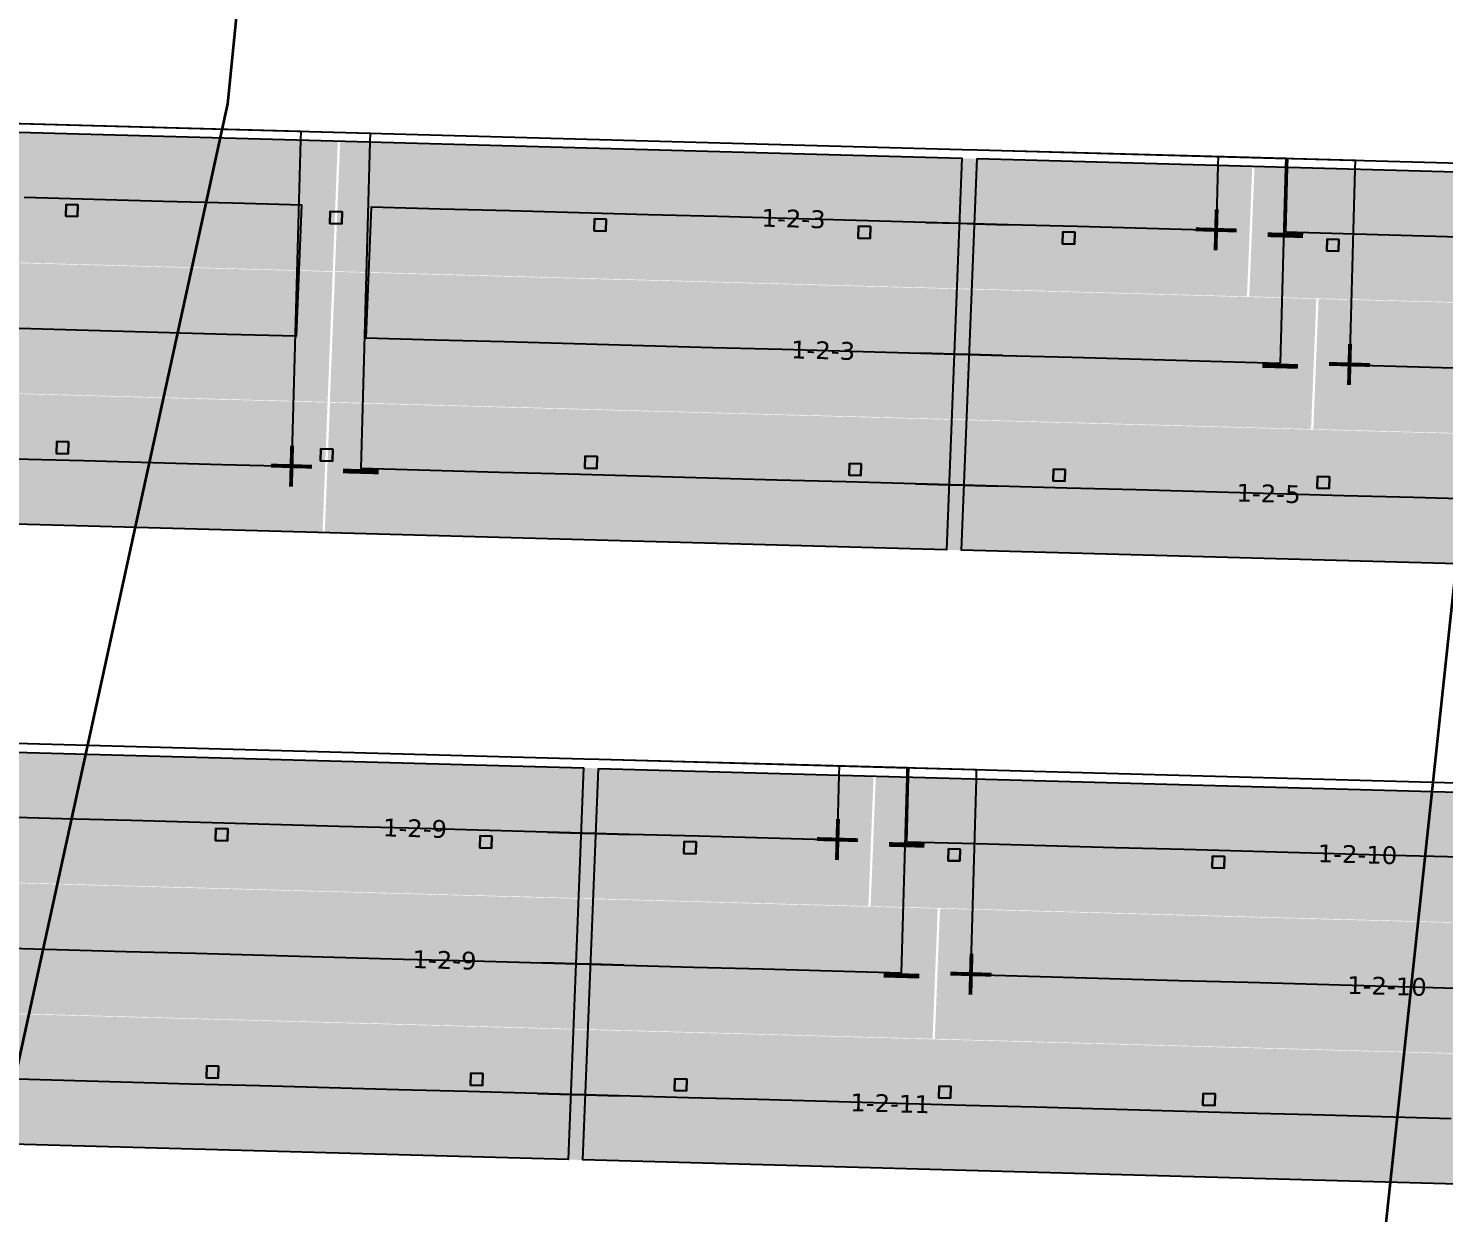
# Model space of a CAD drawing. Header units: metres. Extents: x 1477905 to 1478744, y 4202276 to 4202610.
# Drawn here: x 1478030.25 to 1478054.16, y 4202360.24 to 4202380.25 of the extents above; entities that cross this region are included whole.
import ezdxf

# ---------------------------------------------------------------- set-up
doc = ezdxf.new("R2010")
doc.units = ezdxf.units.M
doc.layers.add('Nouveau Terrain - CN - Courbes', color=22, linetype='Continuous', lineweight=0)
for name, color, linetype in [('PVcase DC Extensions', 170, 'Continuous'), ('PVcase Device Coloring', 7, 'Continuous'), ('PVcase Polarity Symbols', 7, 'Continuous'), ('PVcase Poles', 7, 'Continuous'), ('PVcase PV Modules (full frames)', 142, 'Continuous'), ('PVcase PV Modules (optimised)', 142, 'Continuous'), ('PVcase String Cables', 150, 'Continuous'), ('PVcase Stringing Numbers', 7, 'Continuous'), ('PVcase Strings', 92, 'Continuous')]:
    doc.layers.add(name, color=color, linetype=linetype)
doc.styles.get("Standard").update_dxf_attribs({"font": 'verdana.ttf'})
doc.styles.add('UBS-Style de texte', font='verdana.ttf')

# ---------------------------------------------------------------- blocks, each defined once
blk = doc.blocks.new('3P18@15DEG F FX ID2 PVBlock')
at = {"layer": 'PVcase PV Modules (optimised)', "color": 0}
blk.add_polyline3d([(0, 0, 1.773945735132677), (21.06698842950539, -0.5810537936249747, 1.773945735132684), (20.88445742833418, -7.198992669318526, 7.019385073192552e-15), (-0.182531001171211, -6.617938875693552, 0)], close=True, dxfattribs=at)

msp = doc.modelspace()

# ---------------------------------------------------------------- hatches: boundary and pattern name
at = {"layer": 'PVcase Device Coloring', "true_color": 0x00ff40, "transparency": 33554582}
for points in [[(1478018.878776231, 4202378.800269973), (1478018.793088535, 4202376.601417531), (1478035.393521417, 4202376.143556901), (1478035.479209114, 4202378.342409343)], [(1478035.519812823, 4202378.341289443), (1478035.43108166, 4202376.142520945), (1478050.838966699, 4202375.717552276), (1478050.927697862, 4202377.916320775)], [(1478050.966638811, 4202377.915246734), (1478050.877907647, 4202375.716478236), (1478067.236101404, 4202375.265298868), (1478067.324832567, 4202377.464067366)], [(1478019.974679533, 4202376.559164848), (1478019.888991837, 4202374.360312406), (1478035.307457568, 4202373.935051903), (1478035.393145264, 4202376.133904345)], [(1478035.433748974, 4202376.132784445), (1478035.34501781, 4202373.934015946), (1478051.921069929, 4202373.476827773), (1478052.009801093, 4202375.675596272)], [(1478052.048742041, 4202375.674522232), (1478051.960010877, 4202373.475753734), (1478067.146980726, 4202373.05687818), (1478067.23571189, 4202375.255646679)], [(1478035.347685124, 4202373.924279446), (1478035.25895396, 4202371.725510947), (1478067.057860049, 4202370.848457493), (1478067.146591213, 4202373.047225991)], [(1478029.124591159, 4202368.041907182), (1478029.037546108, 4202365.843092177), (1478044.442978465, 4202365.418191155), (1478044.530023515, 4202367.61700616)], [(1478044.56896962, 4202367.615931978), (1478044.48192457, 4202365.417116973), (1478060.84228468, 4202364.965877853), (1478060.92932973, 4202367.164692858)], [(1478029.038866294, 4202365.833392833), (1478028.951821243, 4202363.634577828), (1478045.526930318, 4202363.177415665), (1478045.613975368, 4202365.37623067)], [(1478045.652921473, 4202365.375156488), (1478045.565876423, 4202363.176341483), (1478060.754857517, 4202362.757410456), (1478060.841902568, 4202364.956225461)], [(1478028.953141429, 4202363.624878486), (1478028.866096378, 4202361.426063481), (1478060.667430355, 4202360.54894306), (1478060.754475406, 4202362.747758064)]]:
    msp.add_hatch(color=100, dxfattribs=at).paths.add_polyline_path(points, flags=0)
at = {"layer": 'PVcase Device Coloring', "true_color": 0x1eec00, "transparency": 33554582}
msp.add_hatch(color=3, dxfattribs=at).paths.add_polyline_path([(1478003.488166882, 4202374.803004665), (1478003.402479185, 4202372.604152223), (1478035.221393718, 4202371.726546904), (1478035.307081414, 4202373.925399346)], flags=0)

# ---------------------------------------------------------------- linework, layer by layer
at = {"layer": 'Nouveau Terrain - CN - Courbes', "linetype": 'Continuous', "lineweight": 35}
for points in [[(1478044.090862937, 4202298.053835236, 81), (1478041.311833349, 4202298.315256847, 81), (1478040.623947598, 4202299.057181331, 81), (1478040.255285739, 4202300.595081228, 81), (1478040.303314178, 4202310.158818599, 81), (1478041.949688266, 4202312.797466924, 81), (1478042.207864059, 4202314.260648191, 81), (1478042.14704016, 4202314.797855552, 81), (1478043.523729916, 4202319.967279267, 81), (1478047.381912519, 4202332.071458984, 81), (1478049.184722859, 4202339.973548325, 81), (1478052.04065157, 4202354.436121391, 81), (1478053.090249221, 4202359.115117491, 81), (1478055.453788183, 4202381.2985303, 81)], [(1478020.200513647, 4202298.260507676, 82), (1478018.618726824, 4202303.780839821, 82), (1478018.487478202, 4202308.477646887, 82), (1478018.866388556, 4202312.465468839, 82), (1478021.960430175, 4202327.244045476, 82), (1478023.038007246, 4202335.404297454, 82), (1478023.960712021, 4202338.723758246, 82), (1478025.816782199, 4202344.703371576, 82), (1478028.102405449, 4202353.718352411, 82), (1478033.621926913, 4202378.969268734, 82), (1478033.792449336, 4202380.654087802, 82)]]:
    msp.add_polyline3d(points, dxfattribs=at)
at = {"layer": 'PVcase DC Extensions'}
for points in [[(1478045.413563813, 4202376.967799554, 83.89292015530306), (1478045.979837244, 4202376.952181028, 83.86884811993694), (1478046.237377599, 4202376.945077744, 83.85715776459531), (1478046.803519079, 4202376.929462858, 83.8301577575016)], [(1478046.714398401, 4202374.72104217, 83.23865156722448), (1478046.148256922, 4202374.736657056, 83.26565157419209), (1478045.893773395, 4202374.743676029, 83.27720406638605), (1478045.327499963, 4202374.759294556, 83.30127610192015)], [(1478045.241436113, 4202372.550789556, 82.70963204824527), (1478045.807709545, 4202372.535171031, 82.68556001308734), (1478046.059136244, 4202372.52823637, 82.67414538429081), (1478046.625277724, 4202372.512621483, 82.64714537719709)], [(1478039.019486903, 4202366.66838572, 84.09602073818722), (1478039.585774033, 4202366.652766814, 84.07227339737743), (1478039.839931034, 4202366.645756847, 84.06150925016121), (1478040.406147489, 4202366.630139892, 84.03613137023065)], [(1478040.318720326, 4202364.421672495, 83.44454684562712), (1478039.752503872, 4202364.437289451, 83.46992472568368), (1478039.500049168, 4202364.444252467, 83.48061503159711), (1478038.933762037, 4202364.459871371, 83.50436237190397)], [(1478038.848037172, 4202362.251357024, 82.91270400582998), (1478039.414324303, 4202362.235738117, 82.8889566650631), (1478039.66507671, 4202362.228822053, 82.87834020070444), (1478040.231293164, 4202362.213205098, 82.85296232081538)]]:
    msp.add_polyline3d(points, dxfattribs=at)
at = {"layer": 'PVcase Poles'}
for points in [[(1478030.882721972, 4202377.072655302, 81.09470423139368), (1478030.888236124, 4202377.272579274, 81.09470423139368), (1478030.888236124, 4202377.272579274, 84.48457767514549), (1478030.882721972, 4202377.072655302, 84.43093947497094), (1478030.882721972, 4202377.072655302, 81.09470423139368), (1478031.082645943, 4202377.06714115, 81.09470423139368), (1478031.082645943, 4202377.06714115, 84.42244079447582), (1478030.882721972, 4202377.072655302, 84.43093947497094), (1478031.082645943, 4202377.06714115, 84.42244079447582), (1478031.088160095, 4202377.267065122, 84.47607899465038), (1478031.088160095, 4202377.267065122, 81.09470423139368), (1478031.082645943, 4202377.06714115, 81.09470423139368), (1478031.088160095, 4202377.267065122, 81.09470423139368), (1478030.888236124, 4202377.272579274, 81.09470423139368), (1478031.088160095, 4202377.267065122, 81.09470423139368), (1478031.088160095, 4202377.267065122, 84.47607899465038), (1478030.888236124, 4202377.272579274, 84.48457767514549)], [(1478035.345995276, 4202376.949552663, 80.8988921680753), (1478035.351509428, 4202377.149476634, 80.8988921680753), (1478035.351509428, 4202377.149476634, 84.2948458809901), (1478035.345995276, 4202376.949552663, 84.24120768081553), (1478035.345995276, 4202376.949552663, 80.8988921680753), (1478035.545919247, 4202376.94403851, 80.8988921680753), (1478035.545919247, 4202376.94403851, 84.23270900032043), (1478035.345995276, 4202376.949552663, 84.24120768081553), (1478035.545919247, 4202376.94403851, 84.23270900032043), (1478035.551433399, 4202377.143962482, 84.28634720049497), (1478035.551433399, 4202377.143962482, 80.8988921680753), (1478035.545919247, 4202376.94403851, 80.8988921680753), (1478035.551433399, 4202377.143962482, 80.8988921680753), (1478035.351509428, 4202377.149476634, 80.8988921680753), (1478035.551433399, 4202377.143962482, 80.8988921680753), (1478035.551433399, 4202377.143962482, 84.28634720049497), (1478035.351509428, 4202377.149476634, 84.2948458809901)], [(1478039.80926858, 4202376.826450024, 80.6962485893556), (1478039.814782732, 4202377.026373995, 80.6962485893556), (1478039.814782732, 4202377.026373995, 84.10511408708545), (1478039.80926858, 4202376.826450024, 84.05147588691091), (1478039.80926858, 4202376.826450024, 80.6962485893556), (1478040.009192551, 4202376.820935871, 80.6962485893556), (1478040.009192551, 4202376.820935871, 84.0429772064158), (1478039.80926858, 4202376.826450024, 84.05147588691091), (1478040.009192551, 4202376.820935871, 84.0429772064158), (1478040.014706703, 4202377.020859843, 84.09661540659035), (1478040.014706703, 4202377.020859843, 80.6962485893556), (1478040.009192551, 4202376.820935871, 80.6962485893556), (1478040.014706703, 4202377.020859843, 80.6962485893556), (1478039.814782732, 4202377.026373995, 80.6962485893556), (1478040.014706703, 4202377.020859843, 80.6962485893556), (1478040.014706703, 4202377.020859843, 84.09661540659035), (1478039.814782732, 4202377.026373995, 84.10511408708545)], [(1478044.272541884, 4202376.703347383, 80.48951296243214), (1478044.278056036, 4202376.903271355, 80.48951296243214), (1478044.278056036, 4202376.903271355, 83.9153822926793), (1478044.272541884, 4202376.703347383, 83.86174409250474), (1478044.272541884, 4202376.703347383, 80.48951296243214), (1478044.472465855, 4202376.697833231, 80.48951296243214), (1478044.472465855, 4202376.697833231, 83.85324541200963), (1478044.272541884, 4202376.703347383, 83.86174409250474), (1478044.472465855, 4202376.697833231, 83.85324541200963), (1478044.477980007, 4202376.897757202, 83.90688361218417), (1478044.477980007, 4202376.897757202, 80.48951296243214), (1478044.472465855, 4202376.697833231, 80.48951296243214), (1478044.477980007, 4202376.897757202, 80.48951296243214), (1478044.278056036, 4202376.903271355, 80.48951296243214), (1478044.477980007, 4202376.897757202, 80.48951296243214), (1478044.477980007, 4202376.897757202, 83.90688361218417), (1478044.278056036, 4202376.903271355, 83.9153822926793)], [(1478047.724339769, 4202376.608142497, 80.32962815345905), (1478047.729853921, 4202376.808066469, 80.32962815345905), (1478047.729853921, 4202376.808066469, 83.76015219264538), (1478047.724339769, 4202376.608142497, 83.7065014909352), (1478047.724339769, 4202376.608142497, 80.32962815345905), (1478047.924263739, 4202376.602628345, 80.32962815345905), (1478047.924263739, 4202376.602628345, 83.69696686242446), (1478047.724339769, 4202376.608142497, 83.7065014909352), (1478047.924263739, 4202376.602628345, 83.69696686242446), (1478047.929777892, 4202376.802552316, 83.75061756413466), (1478047.929777892, 4202376.802552316, 80.32962815345905), (1478047.924263739, 4202376.602628345, 80.32962815345905), (1478047.929777892, 4202376.802552316, 80.32962815345905), (1478047.729853921, 4202376.808066469, 80.32962815345905), (1478047.929777892, 4202376.802552316, 80.32962815345905), (1478047.929777892, 4202376.802552316, 83.75061756413466), (1478047.729853921, 4202376.808066469, 83.76015219264538)], [(1478052.186573053, 4202376.485068543, 80.12294069950391), (1478052.192087205, 4202376.684992515, 80.12294069950391), (1478052.192087205, 4202376.684992515, 83.54734261111294), (1478052.186573053, 4202376.485068543, 83.49369190940276), (1478052.186573053, 4202376.485068543, 80.12294069950391), (1478052.386497024, 4202376.479554391, 80.12294069950391), (1478052.386497024, 4202376.479554391, 83.48415728089202), (1478052.186573053, 4202376.485068543, 83.49369190940276), (1478052.386497024, 4202376.479554391, 83.48415728089202), (1478052.392011176, 4202376.679478362, 83.53780798260222), (1478052.392011176, 4202376.679478362, 80.12294069950391), (1478052.386497024, 4202376.479554391, 80.12294069950391), (1478052.392011176, 4202376.679478362, 80.12294069950391), (1478052.192087205, 4202376.684992515, 80.12294069950391), (1478052.392011176, 4202376.679478362, 80.12294069950391), (1478052.392011176, 4202376.679478362, 83.53780798260222), (1478052.192087205, 4202376.684992515, 83.54734261111294)], [(1478030.726524632, 4202373.064438076, 81.06451022993151), (1478030.732038785, 4202373.264362047, 81.06451022993151), (1478030.732038785, 4202373.264362047, 83.41080247932564), (1478030.726524632, 4202373.064438076, 83.35716427915109), (1478030.726524632, 4202373.064438076, 81.06451022993151), (1478030.926448603, 4202373.058923923, 81.06451022993151), (1478030.926448603, 4202373.058923923, 83.34866559865597), (1478030.726524632, 4202373.064438076, 83.35716427915109), (1478030.926448603, 4202373.058923923, 83.34866559865597), (1478030.931962756, 4202373.258847895, 83.40230379883053), (1478030.931962756, 4202373.258847895, 81.06451022993151), (1478030.926448603, 4202373.058923923, 81.06451022993151), (1478030.931962756, 4202373.258847895, 81.06451022993151), (1478030.732038785, 4202373.264362047, 81.06451022993151), (1478030.931962756, 4202373.258847895, 81.06451022993151), (1478030.931962756, 4202373.258847895, 83.40230379883053), (1478030.732038785, 4202373.264362047, 83.41080247932564)], [(1478035.189797936, 4202372.941335435, 80.86912161825867), (1478035.195312089, 4202373.141259407, 80.86912161825867), (1478035.195312089, 4202373.141259407, 83.22107068491948), (1478035.189797936, 4202372.941335435, 83.16743248474492), (1478035.189797936, 4202372.941335435, 80.86912161825867), (1478035.389721907, 4202372.935821283, 80.86912161825867), (1478035.389721907, 4202372.935821283, 83.15893380424981), (1478035.189797936, 4202372.941335435, 83.16743248474492), (1478035.389721907, 4202372.935821283, 83.15893380424981), (1478035.39523606, 4202373.135745254, 83.21257200442436), (1478035.39523606, 4202373.135745254, 80.86912161825867), (1478035.389721907, 4202372.935821283, 80.86912161825867), (1478035.39523606, 4202373.135745254, 80.86912161825867), (1478035.195312089, 4202373.141259407, 80.86912161825867), (1478035.39523606, 4202373.135745254, 80.86912161825867), (1478035.39523606, 4202373.135745254, 83.21257200442436), (1478035.195312089, 4202373.141259407, 83.22107068491948)], [(1478039.653071241, 4202372.818232796, 80.67018780125275), (1478039.658585393, 4202373.018156768, 80.67018780125275), (1478039.658585393, 4202373.018156768, 83.03133889101484), (1478039.653071241, 4202372.818232796, 82.9777006908403), (1478039.653071241, 4202372.818232796, 80.67018780125275), (1478039.852995211, 4202372.812718644, 80.67018780125275), (1478039.852995211, 4202372.812718644, 82.96920201034517), (1478039.653071241, 4202372.818232796, 82.9777006908403), (1478039.852995211, 4202372.812718644, 82.96920201034517), (1478039.858509364, 4202373.012642615, 83.02284021051973), (1478039.858509364, 4202373.012642615, 80.67018780125275), (1478039.852995211, 4202372.812718644, 80.67018780125275), (1478039.858509364, 4202373.012642615, 80.67018780125275), (1478039.658585393, 4202373.018156768, 80.67018780125275), (1478039.858509364, 4202373.012642615, 80.67018780125275), (1478039.858509364, 4202373.012642615, 83.02284021051973), (1478039.658585393, 4202373.018156768, 83.03133889101484)], [(1478044.116344545, 4202372.695130156, 80.46775010015898), (1478044.121858697, 4202372.895054128, 80.46775010015898), (1478044.121858697, 4202372.895054128, 82.84160709685128), (1478044.116344545, 4202372.695130156, 82.78796889667673), (1478044.116344545, 4202372.695130156, 80.46775010015898), (1478044.316268516, 4202372.689616004, 80.46775010015898), (1478044.316268516, 4202372.689616004, 82.77947021618161), (1478044.116344545, 4202372.695130156, 82.78796889667673), (1478044.316268516, 4202372.689616004, 82.77947021618161), (1478044.321782668, 4202372.889539976, 82.83310841635615), (1478044.321782668, 4202372.889539976, 80.46775010015898), (1478044.316268516, 4202372.689616004, 80.46775010015898), (1478044.321782668, 4202372.889539976, 80.46775010015898), (1478044.121858697, 4202372.895054128, 80.46775010015898), (1478044.321782668, 4202372.889539976, 80.46775010015898), (1478044.321782668, 4202372.889539976, 82.83310841635615), (1478044.121858697, 4202372.895054128, 82.84160709685128)], [(1478047.562594591, 4202372.600078287, 80.31329515152301), (1478047.568108743, 4202372.800002258, 80.31329515152301), (1478047.568108743, 4202372.800002258, 82.6866272050322), (1478047.562594591, 4202372.600078287, 82.632976503322), (1478047.562594591, 4202372.600078287, 80.31329515152301), (1478047.762518562, 4202372.594564134, 80.31329515152301), (1478047.762518562, 4202372.594564134, 82.62344187481128), (1478047.562594591, 4202372.600078287, 82.632976503322), (1478047.762518562, 4202372.594564134, 82.62344187481128), (1478047.768032714, 4202372.794488106, 82.67709257652146), (1478047.768032714, 4202372.794488106, 80.31329515152301), (1478047.762518562, 4202372.594564134, 80.31329515152301), (1478047.768032714, 4202372.794488106, 80.31329515152301), (1478047.568108743, 4202372.800002258, 80.31329515152301), (1478047.768032714, 4202372.794488106, 80.31329515152301), (1478047.768032714, 4202372.794488106, 82.67709257652146), (1478047.568108743, 4202372.800002258, 82.6866272050322)], [(1478052.024827875, 4202372.477004332, 80.10958052824375), (1478052.030342027, 4202372.676928304, 80.10958052824375), (1478052.030342027, 4202372.676928304, 82.4738176235185), (1478052.024827875, 4202372.477004332, 82.42016692180832), (1478052.024827875, 4202372.477004332, 80.10958052824375), (1478052.224751846, 4202372.47149018, 80.10958052824375), (1478052.224751846, 4202372.47149018, 82.41063229329758), (1478052.024827875, 4202372.477004332, 82.42016692180832), (1478052.224751846, 4202372.47149018, 82.41063229329758), (1478052.230265998, 4202372.671414152, 82.46428299500778), (1478052.230265998, 4202372.671414152, 80.10958052824375), (1478052.224751846, 4202372.47149018, 80.10958052824375), (1478052.230265998, 4202372.671414152, 80.10958052824375), (1478052.030342027, 4202372.676928304, 80.10958052824375), (1478052.230265998, 4202372.671414152, 80.10958052824375), (1478052.230265998, 4202372.671414152, 82.46428299500778), (1478052.030342027, 4202372.676928304, 82.4738176235185)], [(1478033.415088797, 4202366.527039025, 80.88883678405348), (1478033.42060295, 4202366.726962997, 80.88883678405348), (1478033.42060295, 4202366.726962997, 84.3050051593466), (1478033.415088797, 4202366.527039025, 84.25136825673172), (1478033.415088797, 4202366.527039025, 80.88883678405348), (1478033.615012768, 4202366.521524873, 80.88883678405348), (1478033.615012768, 4202366.521524873, 84.24298441339624), (1478033.415088797, 4202366.527039025, 84.25136825673172), (1478033.615012768, 4202366.521524873, 84.24298441339624), (1478033.62052692, 4202366.721448844, 84.29662131601113), (1478033.62052692, 4202366.721448844, 80.88883678405348), (1478033.615012768, 4202366.521524873, 80.88883678405348), (1478033.62052692, 4202366.721448844, 80.88883678405348), (1478033.42060295, 4202366.726962997, 80.88883678405348), (1478033.62052692, 4202366.721448844, 80.88883678405348), (1478033.62052692, 4202366.721448844, 84.29662131601113), (1478033.42060295, 4202366.726962997, 84.3050051593466)], [(1478037.878470074, 4202366.403933407, 80.69643538727263), (1478037.883984227, 4202366.603857378, 80.69643538727263), (1478037.883984227, 4202366.603857378, 84.11783255996528), (1478037.878470074, 4202366.403933407, 84.0641956573504), (1478037.878470074, 4202366.403933407, 80.69643538727263), (1478038.078394045, 4202366.398419254, 80.69643538727263), (1478038.078394045, 4202366.398419254, 84.05581181401492), (1478037.878470074, 4202366.403933407, 84.0641956573504), (1478038.078394045, 4202366.398419254, 84.05581181401492), (1478038.083908197, 4202366.598343226, 84.1094487166298), (1478038.083908197, 4202366.598343226, 80.69643538727263), (1478038.078394045, 4202366.398419254, 80.69643538727263), (1478038.083908197, 4202366.598343226, 80.69643538727263), (1478037.883984227, 4202366.603857378, 80.69643538727263), (1478038.083908197, 4202366.598343226, 80.69643538727263), (1478038.083908197, 4202366.598343226, 84.1094487166298), (1478037.883984227, 4202366.603857378, 84.11783255996528)], [(1478041.327254821, 4202366.308811625, 80.54675012331407), (1478041.332768973, 4202366.508735597, 80.54675012331407), (1478041.332768973, 4202366.508735597, 83.96878360955881), (1478041.327254821, 4202366.308811625, 83.9151400119956), (1478041.327254821, 4202366.308811625, 80.54675012331407), (1478041.527178791, 4202366.303297473, 80.54675012331407), (1478041.527178791, 4202366.303297473, 83.90617939896467), (1478041.327254821, 4202366.308811625, 83.9151400119956), (1478041.527178791, 4202366.303297473, 83.90617939896467), (1478041.532692944, 4202366.503221445, 83.95982299652789), (1478041.532692944, 4202366.503221445, 80.54675012331407), (1478041.527178791, 4202366.303297473, 80.54675012331407), (1478041.532692944, 4202366.503221445, 80.54675012331407), (1478041.332768973, 4202366.508735597, 80.54675012331407), (1478041.532692944, 4202366.503221445, 80.54675012331407), (1478041.532692944, 4202366.503221445, 83.95982299652789), (1478041.332768973, 4202366.508735597, 83.96878360955881)], [(1478045.790079049, 4202366.185721372, 80.34998216285065), (1478045.795593201, 4202366.385645344, 80.34998216285065), (1478045.795593201, 4202366.385645344, 83.76875936710385), (1478045.790079049, 4202366.185721372, 83.71511576954065), (1478045.790079049, 4202366.185721372, 80.34998216285065), (1478045.99000302, 4202366.18020722, 80.34998216285065), (1478045.99000302, 4202366.18020722, 83.70615515650971), (1478045.790079049, 4202366.185721372, 83.71511576954065), (1478045.99000302, 4202366.18020722, 83.70615515650971), (1478045.995517172, 4202366.380131192, 83.75979875407292), (1478045.995517172, 4202366.380131192, 80.34998216285065), (1478045.99000302, 4202366.18020722, 80.34998216285065), (1478045.995517172, 4202366.380131192, 80.34998216285065), (1478045.795593201, 4202366.385645344, 80.34998216285065), (1478045.995517172, 4202366.380131192, 80.34998216285065), (1478045.995517172, 4202366.380131192, 83.75979875407292), (1478045.795593201, 4202366.385645344, 83.76875936710385)], [(1478050.252903277, 4202366.062631118, 80.15470302661451), (1478050.258417429, 4202366.26255509, 80.15470302661451), (1478050.258417429, 4202366.26255509, 83.56873512439805), (1478050.252903277, 4202366.062631118, 83.51509152683482), (1478050.252903277, 4202366.062631118, 80.15470302661451), (1478050.452827248, 4202366.057116966, 80.15470302661451), (1478050.452827248, 4202366.057116966, 83.5061309138039), (1478050.252903277, 4202366.062631118, 83.51509152683482), (1478050.452827248, 4202366.057116966, 83.5061309138039), (1478050.4583414, 4202366.257040937, 83.55977451136711), (1478050.4583414, 4202366.257040937, 80.15470302661451), (1478050.452827248, 4202366.057116966, 80.15470302661451), (1478050.4583414, 4202366.257040937, 80.15470302661451), (1478050.258417429, 4202366.26255509, 80.15470302661451), (1478050.4583414, 4202366.257040937, 80.15470302661451), (1478050.4583414, 4202366.257040937, 83.55977451136711), (1478050.258417429, 4202366.26255509, 83.56873512439805)], [(1478033.259506681, 4202362.51880483, 80.86062317240923), (1478033.265020834, 4202362.718728801, 80.86062317240923), (1478033.265020834, 4202362.718728801, 83.2312039874154), (1478033.259506681, 4202362.51880483, 83.17756708480053), (1478033.259506681, 4202362.51880483, 80.86062317240923), (1478033.459430652, 4202362.513290677, 80.86062317240923), (1478033.459430652, 4202362.513290677, 83.16918324146505), (1478033.259506681, 4202362.51880483, 83.17756708480053), (1478033.459430652, 4202362.513290677, 83.16918324146505), (1478033.464944804, 4202362.713214649, 83.22282014407992), (1478033.464944804, 4202362.713214649, 80.86062317240923), (1478033.459430652, 4202362.513290677, 80.86062317240923), (1478033.464944804, 4202362.713214649, 80.86062317240923), (1478033.265020834, 4202362.718728801, 80.86062317240923), (1478033.464944804, 4202362.713214649, 80.86062317240923), (1478033.464944804, 4202362.713214649, 83.22282014407992), (1478033.265020834, 4202362.718728801, 83.2312039874154)], [(1478037.722887959, 4202362.39569921, 80.67182686152925), (1478037.728402111, 4202362.595623182, 80.67182686152925), (1478037.728402111, 4202362.595623182, 83.04403138777529), (1478037.722887959, 4202362.39569921, 82.99039448516041), (1478037.722887959, 4202362.39569921, 80.67182686152925), (1478037.922811929, 4202362.390185058, 80.67182686152925), (1478037.922811929, 4202362.390185058, 82.98201064182493), (1478037.722887959, 4202362.39569921, 82.99039448516041), (1478037.922811929, 4202362.390185058, 82.98201064182493), (1478037.928326082, 4202362.59010903, 83.03564754443981), (1478037.928326082, 4202362.59010903, 80.67182686152925), (1478037.922811929, 4202362.390185058, 80.67182686152925), (1478037.928326082, 4202362.59010903, 80.67182686152925), (1478037.728402111, 4202362.595623182, 80.67182686152925), (1478037.928326082, 4202362.59010903, 80.67182686152925), (1478037.928326082, 4202362.59010903, 83.03564754443981), (1478037.728402111, 4202362.595623182, 83.04403138777529)], [(1478041.168583204, 4202362.300662642, 80.524849834946), (1478041.174097356, 4202362.500586614, 80.524849834946), (1478041.174097356, 4202362.500586614, 82.89511645256906), (1478041.168583204, 4202362.300662642, 82.84147285500585), (1478041.168583204, 4202362.300662642, 80.524849834946), (1478041.368507175, 4202362.29514849, 80.524849834946), (1478041.368507175, 4202362.29514849, 82.83251224197492), (1478041.168583204, 4202362.300662642, 82.84147285500585), (1478041.368507175, 4202362.29514849, 82.83251224197492), (1478041.374021327, 4202362.495072462, 82.88615583953813), (1478041.374021327, 4202362.495072462, 80.524849834946), (1478041.368507175, 4202362.29514849, 80.524849834946), (1478041.374021327, 4202362.495072462, 80.524849834946), (1478041.174097356, 4202362.500586614, 80.524849834946), (1478041.374021327, 4202362.495072462, 80.524849834946), (1478041.374021327, 4202362.495072462, 82.88615583953813), (1478041.174097356, 4202362.500586614, 82.89511645256906)], [(1478045.631407432, 4202362.177572389, 80.33179764888835), (1478045.636921584, 4202362.377496361, 80.33179764888835), (1478045.636921584, 4202362.377496361, 82.69509221012281), (1478045.631407432, 4202362.177572389, 82.6414486125596), (1478045.631407432, 4202362.177572389, 80.33179764888835), (1478045.831331403, 4202362.172058237, 80.33179764888835), (1478045.831331403, 4202362.172058237, 82.63248799952866), (1478045.631407432, 4202362.177572389, 82.6414486125596), (1478045.831331403, 4202362.172058237, 82.63248799952866), (1478045.836845555, 4202362.371982208, 82.68613159709187), (1478045.836845555, 4202362.371982208, 80.33179764888835), (1478045.831331403, 4202362.172058237, 80.33179764888835), (1478045.836845555, 4202362.371982208, 80.33179764888835), (1478045.636921584, 4202362.377496361, 80.33179764888835), (1478045.836845555, 4202362.371982208, 80.33179764888835), (1478045.836845555, 4202362.371982208, 82.68613159709187), (1478045.636921584, 4202362.377496361, 82.69509221012281)], [(1478050.09423166, 4202362.054482135, 80.14006798768581), (1478050.099745813, 4202362.254406107, 80.14006798768581), (1478050.099745813, 4202362.254406107, 82.49506796741699), (1478050.09423166, 4202362.054482135, 82.44142436985378), (1478050.09423166, 4202362.054482135, 80.14006798768581), (1478050.294155631, 4202362.048967983, 80.14006798768581), (1478050.294155631, 4202362.048967983, 82.43246375682286), (1478050.09423166, 4202362.054482135, 82.44142436985378), (1478050.294155631, 4202362.048967983, 82.43246375682286), (1478050.299669783, 4202362.248891954, 82.48610735438606), (1478050.299669783, 4202362.248891954, 80.14006798768581), (1478050.294155631, 4202362.048967983, 80.14006798768581), (1478050.299669783, 4202362.248891954, 80.14006798768581), (1478050.099745813, 4202362.254406107, 80.14006798768581), (1478050.299669783, 4202362.248891954, 80.14006798768581), (1478050.299669783, 4202362.248891954, 82.48610735438606), (1478050.099745813, 4202362.254406107, 82.49506796741699)]]:
    msp.add_polyline3d(points, dxfattribs=at)
at = {"layer": 'PVcase String Cables'}
for points in [[(1478005.230841121, 4202381.796394636, 81.95057703686224), (1478003.652917331, 4202379.370275168, 81.99532031828407), (1478003.652917331, 4202379.370275168, 85.61089967140464), (1478024.700582557, 4202378.789754334, 85.06559758068046), (1478024.980528497, 4202378.782033077, 85.05811822541175), (1478034.854297688, 4202378.509702219, 84.63838861982278), (1478034.850162074, 4202378.359759246, 84.63831611031297), (1478034.697964135, 4202372.841591652, 83.15783042612382)], [(1477997.670851238, 4202369.059497568, 85.7926537402864), (1477997.437943838, 4202369.065921444, 85.79870029368922), (1477997.728201353, 4202369.60358981, 85.79165369112856), (1477997.728201353, 4202369.60358981, 82.20432879076795), (1477998.650488618, 4202371.312019954, 82.1670413171385), (1477999.959689638, 4202373.324967666, 82.11862209006598), (1478001.268890657, 4202375.337915378, 82.07202271778006), (1478002.578091678, 4202377.350863091, 82.03014459108874), (1478003.887292698, 4202379.363810803, 81.98829130179165), (1478003.887292698, 4202379.363810803, 85.60482748354622), (1478024.700582557, 4202378.789754332, 85.0655975806788), (1478024.980528497, 4202378.782033075, 85.05811822540866), (1478046.028522429, 4202378.201503173, 84.16337721813639), (1478046.28779199, 4202378.194352196, 84.15161823292773), (1478050.351659477, 4202378.082265666, 83.95780722288696), (1478050.347523863, 4202377.932322698, 83.95771598015936), (1478050.317190801, 4202376.832551413, 83.66258628336782)], [(1477997.670851238, 4202369.059497568, 85.7926537402864), (1477997.437943838, 4202369.065921444, 85.79870029368922), (1477997.728201353, 4202369.60358981, 85.79165369112856), (1477997.728201353, 4202369.60358981, 82.20432879076795), (1477998.650488618, 4202371.312019954, 82.1670413171385), (1477999.959689638, 4202373.324967666, 82.11862209006598), (1478001.268890658, 4202375.337915379, 82.07202271777118), (1478002.578091678, 4202377.350863092, 82.03014459107122), (1478003.887292698, 4202379.363810804, 81.98829130178562), (1478003.887292698, 4202379.363810804, 85.60482748354102), (1478024.700582557, 4202378.789754333, 85.06559758067964), (1478024.980528497, 4202378.782033075, 85.05811822540866), (1478046.028522429, 4202378.201503173, 84.16337721813792), (1478046.28779199, 4202378.194352196, 84.15161823292773), (1478051.494695146, 4202378.050739318, 83.90329439782322), (1478051.490559532, 4202377.900796349, 83.90320315509383), (1478051.399294031, 4202374.59182691, 83.01522293504487)], [(1477997.670851238, 4202369.059497568, 85.7926537402864), (1477997.437943838, 4202369.065921444, 85.79870029368922), (1477997.728201353, 4202369.60358981, 85.79165369112856), (1477997.728201353, 4202369.60358981, 82.20432879076795), (1477998.650488618, 4202371.312019954, 82.1670413171385), (1477999.959689638, 4202373.324967666, 82.11862209006598), (1478001.268890658, 4202375.337915379, 82.07202271777118), (1478002.578091678, 4202377.350863092, 82.03014459107122), (1478003.887292698, 4202379.363810804, 81.98829130178562), (1478003.887292698, 4202379.363810804, 85.60482748354102), (1478024.700582557, 4202378.789754333, 85.06559758067964), (1478024.980528497, 4202378.782033076, 85.0581182254102), (1478046.028522429, 4202378.201503174, 84.16337721812958), (1478046.28779199, 4202378.194352197, 84.15161823292952), (1478052.665919053, 4202378.018435504, 83.8474372397804), (1478052.661783439, 4202377.868492534, 83.84734599704925), (1478052.570517939, 4202374.559523095, 82.95936577700029)], [(1477997.670851238, 4202369.059497568, 85.7926537402864), (1477997.437943838, 4202369.065921444, 85.79870029368922), (1477997.728201353, 4202369.60358981, 85.79165369112856), (1477997.728201353, 4202369.60358981, 82.20432879076795), (1477998.650488618, 4202371.312019954, 82.1670413171385), (1477999.959689638, 4202373.324967666, 82.11862209006598), (1478001.268890658, 4202375.337915379, 82.07202271777118), (1478002.578091678, 4202377.350863092, 82.03014459107122), (1478003.887292698, 4202379.363810804, 81.98829130178562), (1478003.887292698, 4202379.363810804, 85.60482748354102), (1478024.700582557, 4202378.789754333, 85.06559758067964), (1478024.980528497, 4202378.782033076, 85.0581182254102), (1478046.028522429, 4202378.201503173, 84.16337721813792), (1478046.28779199, 4202378.194352197, 84.15161823292952), (1478051.522883385, 4202378.049961852, 83.90195006485537), (1478051.518747771, 4202377.900018883, 83.90185882212586), (1478051.488414709, 4202376.800247598, 83.60672912511376)], [(1477997.670851238, 4202369.059497568, 85.7926537402864), (1477997.437943838, 4202369.065921444, 85.79870029368922), (1477997.728201353, 4202369.60358981, 85.79165369112856), (1477997.728201353, 4202369.60358981, 82.20432879076795), (1477998.650488618, 4202371.312019954, 82.1670413171385), (1477999.959689638, 4202373.324967666, 82.11862209006598), (1478001.268890658, 4202375.337915379, 82.07202271777118), (1478002.578091678, 4202377.350863092, 82.03014459107122), (1478003.887292698, 4202379.363810804, 81.98829130178562), (1478003.887292698, 4202379.363810804, 85.60482748354102), (1478024.700582557, 4202378.789754336, 85.06559758068214), (1478024.980528497, 4202378.782033077, 85.05811822540339), (1478046.028522429, 4202378.201503178, 84.16337721813574), (1478046.287791991, 4202378.194352201, 84.15161823292739), (1478066.692417704, 4202377.631567199, 83.17849567624674), (1478066.68828209, 4202377.481624222, 83.17840443350303), (1478066.536084151, 4202371.96345663, 81.69757369044791)], [(1477997.670851238, 4202369.059497568, 85.7926537402864), (1477997.437943838, 4202369.065921444, 85.79870029368922), (1477997.728201353, 4202369.60358981, 85.79165369112856), (1477997.728201353, 4202369.60358981, 82.20432879076795), (1477998.650488618, 4202371.312019954, 82.1670413171385), (1477999.959689638, 4202373.324967666, 82.11862209006598), (1478001.268890657, 4202375.337915378, 82.07202271778006), (1478002.578091677, 4202377.350863091, 82.03014459109444), (1478003.887292697, 4202379.363810803, 81.98829130179861), (1478003.887292697, 4202379.363810803, 85.60482748355226), (1478024.700582557, 4202378.789754334, 85.06559758068046), (1478024.980528497, 4202378.782033077, 85.05811822540186), (1478036.025794575, 4202378.477390875, 84.58858880004735), (1478036.02165896, 4202378.327447901, 84.58851629053599), (1478035.869461022, 4202372.809280309, 83.10803060639932)], [(1478043.920284535, 4202366.533215613, 83.87862738508676), (1478043.950617597, 4202367.632986899, 84.17371800256387), (1478043.954753212, 4202367.782929895, 84.17379860047042), (1478039.889387428, 4202367.895057747, 84.35600871453346), (1478039.634267459, 4202367.902094274, 84.36680962116615), (1478018.585764345, 4202368.48263821, 85.24948192573424), (1478018.306953104, 4202368.490328171, 85.25691596543572), (1477997.670851238, 4202369.059497568, 85.7926537402864)], [(1478045.004236388, 4202364.292440123, 83.23454153198017), (1478045.095501888, 4202367.601409563, 84.1224041704597), (1478045.099637503, 4202367.75135256, 84.1224847683679), (1478039.889387428, 4202367.895057747, 84.35600871453346), (1478039.634267459, 4202367.902094274, 84.36680962116615), (1478018.585764345, 4202368.48263821, 85.24948192573424), (1478018.306953104, 4202368.490328171, 85.25691596543572), (1477997.670851238, 4202369.059497568, 85.7926537402864)], [(1478046.175615403, 4202364.260132031, 83.18204020372796), (1478046.266880904, 4202367.56910147, 84.06990284207107), (1478046.271016518, 4202367.719044467, 84.06998343998092), (1478039.889387428, 4202367.895057747, 84.35600871453346), (1478039.634267459, 4202367.902094274, 84.36680962116615), (1478018.585764345, 4202368.48263821, 85.24948192573424), (1478018.306953104, 4202368.490328171, 85.25691596543572), (1477997.670851238, 4202369.059497568, 85.7926537402864)], [(1478045.09166355, 4202366.50090752, 83.82612605666706), (1478045.121996613, 4202367.600678805, 84.12121667417523), (1478045.126132227, 4202367.750621802, 84.12129727208342), (1478039.889387428, 4202367.895057747, 84.35600871453346), (1478039.634267459, 4202367.902094274, 84.36680962116615), (1478018.585764345, 4202368.48263821, 85.24948192573424), (1478018.306953104, 4202368.490328171, 85.25691596543572), (1477997.670851238, 4202369.059497568, 85.7926537402864)], [(1478060.144736425, 4202361.663967517, 81.96043973830842), (1478060.296934364, 4202367.182135112, 83.44107439779039), (1478060.301069979, 4202367.332078116, 83.44115499570137), (1478039.889387428, 4202367.895057748, 84.35600871453512), (1478039.634267459, 4202367.902094274, 84.36680962116615), (1478018.585764345, 4202368.48263821, 85.24948192573424), (1478018.306953104, 4202368.490328172, 85.25691596543656), (1477997.670851238, 4202369.059497568, 85.7926537402864)]]:
    msp.add_polyline3d(points, dxfattribs=at)
at = {"layer": 'PVcase Strings'}
for points in [[(1478030.098040439, 4202375.179342028), (1478031.269537325, 4202375.147030684), (1478032.441034212, 4202375.11471934), (1478033.612531098, 4202375.082407996), (1478034.784027985, 4202375.050096652), (1478034.870091835, 4202377.25860165), (1478033.698594948, 4202377.290912994), (1478032.527098062, 4202377.323224338), (1478031.355601175, 4202377.355535682), (1478030.184104289, 4202377.387847026)], [(1478050.317190801, 4202376.832551413), (1478049.145966894, 4202376.864855228), (1478047.974742986, 4202376.897159043), (1478046.803519079, 4202376.929462858), (1478045.413563813, 4202376.967799554), (1478044.242066926, 4202377.000110898), (1478043.07057004, 4202377.032422242), (1478041.899073154, 4202377.064733586), (1478040.727576267, 4202377.09704493), (1478039.55607938, 4202377.129356273), (1478038.384582494, 4202377.161667618), (1478037.213085608, 4202377.193978962), (1478036.041588721, 4202377.226290306), (1478035.955524871, 4202375.017785308), (1478037.127021758, 4202374.985473963), (1478038.298518644, 4202374.95316262), (1478039.470015531, 4202374.920851275), (1478040.641512417, 4202374.888539932), (1478041.813009304, 4202374.856228588), (1478042.98450619, 4202374.823917244), (1478044.156003077, 4202374.7916059), (1478045.327499963, 4202374.759294556), (1478046.714398401, 4202374.72104217), (1478047.885622309, 4202374.688738355), (1478049.056846216, 4202374.656434541), (1478050.228070124, 4202374.624130726), (1478051.399294031, 4202374.59182691)], [(1478055.002086431, 4202376.703336153), (1478053.830862524, 4202376.735639968), (1478052.659638616, 4202376.767943783), (1478051.488414709, 4202376.800247598)], [(1478052.570517939, 4202374.559523095), (1478053.741741846, 4202374.527219281), (1478054.912965754, 4202374.494915466)], [(1478034.697964135, 4202372.841591652), (1478033.526467249, 4202372.873902997), (1478032.354970362, 4202372.906214341), (1478031.183473476, 4202372.938525685), (1478030.011976589, 4202372.970837029)], [(1478054.823845076, 4202372.286494778), (1478053.652621169, 4202372.318798593), (1478052.481397262, 4202372.351102408), (1478051.310173354, 4202372.383406223), (1478050.138949447, 4202372.415710039), (1478048.967725539, 4202372.448013853), (1478047.796501632, 4202372.480317668), (1478046.625277724, 4202372.512621483), (1478045.241436113, 4202372.550789556), (1478044.069939227, 4202372.583100901), (1478042.89844234, 4202372.615412245), (1478041.726945454, 4202372.647723589), (1478040.555448567, 4202372.680034933), (1478039.383951681, 4202372.712346276), (1478038.212454794, 4202372.744657621), (1478037.040957908, 4202372.776968964), (1478035.869461022, 4202372.809280309)], [(1478043.920284535, 4202366.533215613), (1478042.748905519, 4202366.565523706), (1478041.577526504, 4202366.597831799), (1478040.406147489, 4202366.630139892), (1478039.019486903, 4202366.66838572), (1478037.847961676, 4202366.700697845), (1478036.676436449, 4202366.733009971), (1478035.504911222, 4202366.765322097), (1478034.333385996, 4202366.797634222), (1478033.161860769, 4202366.829946348), (1478031.990335542, 4202366.862258473), (1478030.818810316, 4202366.894570599), (1478029.647285089, 4202366.926882724)], [(1478054.462695673, 4202366.242442776), (1478053.291316658, 4202366.27475087), (1478052.119937642, 4202366.307058962), (1478050.948558627, 4202366.339367055), (1478049.777179612, 4202366.371675149), (1478048.605800596, 4202366.403983241), (1478047.434421581, 4202366.436291334), (1478046.263042565, 4202366.468599427), (1478045.09166355, 4202366.50090752)], [(1478029.561560224, 4202364.718368376), (1478030.73308545, 4202364.686056251), (1478031.904610677, 4202364.653744125), (1478033.076135904, 4202364.621431999), (1478034.247661131, 4202364.589119873), (1478035.419186357, 4202364.556807748), (1478036.590711584, 4202364.524495622), (1478037.762236811, 4202364.492183496), (1478038.933762037, 4202364.459871371), (1478040.318720326, 4202364.421672495), (1478041.490099342, 4202364.389364402), (1478042.661478357, 4202364.357056309), (1478043.832857372, 4202364.324748216), (1478045.004236388, 4202364.292440123)], [(1478046.175615403, 4202364.260132031), (1478047.346994418, 4202364.227823937), (1478048.518373434, 4202364.195515844), (1478049.689752449, 4202364.163207752), (1478050.861131465, 4202364.130899658), (1478052.03251048, 4202364.098591565), (1478053.203889495, 4202364.066283473), (1478054.375268511, 4202364.03397538)], [(1478054.287841348, 4202361.825507983), (1478053.116462333, 4202361.857816076), (1478051.945083318, 4202361.890124168), (1478050.773704302, 4202361.922432262), (1478049.602325287, 4202361.954740355), (1478048.430946272, 4202361.987048447), (1478047.259567256, 4202362.01935654), (1478046.088188241, 4202362.051664634), (1478044.916809225, 4202362.083972726), (1478043.74543021, 4202362.116280819), (1478042.574051195, 4202362.148588913), (1478041.402672179, 4202362.180897005), (1478040.231293164, 4202362.213205098), (1478038.848037172, 4202362.251357024), (1478037.676511946, 4202362.283669149), (1478036.504986719, 4202362.315981274), (1478035.333461492, 4202362.3482934), (1478034.161936266, 4202362.380605525), (1478032.990411039, 4202362.412917651), (1478031.818885812, 4202362.445229777), (1478030.647360585, 4202362.477541903), (1478029.475835359, 4202362.509854028)]]:
    msp.add_lwpolyline(points, dxfattribs=at)

# ---------------------------------------------------------------- block references
at = {"layer": 'PVcase PV Modules (full frames)', "extrusion": (0.04243895019366019, -0.001170519131863716, 0.9990983762330023), "rotation": 271.5798884593579}
msp.add_blockref('3P18@15DEG F FX ID2 PVBlock', (4241531.389715231, -1360369.069482672, 57890.07117955174), dxfattribs=at)
at = {"layer": 'PVcase PV Modules (full frames)', "extrusion": (0.04760095838515341, -0.001312893750448949, 0.9988655690686384), "rotation": 271.5798884593579}
msp.add_blockref('3P18@15DEG F FX ID2 PVBlock', (4241531.389715231, -1360072.974077728, 64921.42588528902), dxfattribs=at)
at = {"layer": 'PVcase PV Modules (full frames)', "extrusion": (0.04186651295363922, -0.001154730599438239, 0.9991225458823084), "rotation": 271.5798884593579}
msp.add_blockref('3P18@15DEG F FX ID2 PVBlock', (4241520.917927104, -1360395.91659112, 57110.28145278396), dxfattribs=at)
at = {"layer": 'PVcase PV Modules (full frames)', "extrusion": (0.04474115108796765, -0.001234016701428554, 0.9989978511498933), "rotation": 271.5798884593579}
msp.add_blockref('3P18@15DEG F FX ID2 PVBlock', (4241520.917927104, -1360247.218051034, 61025.9112822626), dxfattribs=at)

# ---------------------------------------------------------------- texts
at = {"layer": 'PVcase Polarity Symbols', "color": 1, "char_height": 0.7000000000000001, "attachment_point": 5, "rotation": 358.42011154064215}
for insert in [(1478050.317190801, 4202376.832551413), (1478052.570517939, 4202374.559523095), (1478034.697964135, 4202372.841591652), (1478043.920284535, 4202366.533215613), (1478046.175615403, 4202364.260132031)]:
    msp.add_mtext('＋', dxfattribs=dict(at, insert=insert))
at = {"layer": 'PVcase Polarity Symbols', "color": 7, "char_height": 0.7000000000000001, "attachment_point": 5, "rotation": 358.42011154064215}
for insert in [(1478051.488414709, 4202376.800247598), (1478051.399294031, 4202374.59182691), (1478035.869461022, 4202372.809280309), (1478045.09166355, 4202366.50090752), (1478045.004236388, 4202364.292440123)]:
    msp.add_mtext('−', dxfattribs=dict(at, insert=insert))
at = {"layer": 'PVcase Stringing Numbers', "color": 18, "true_color": 0x000000, "char_height": 0.3, "attachment_point": 5, "rotation": 358.42011154064215, "style": 'UBS-Style de texte', "bg_fill": 1, "box_fill_scale": 1.5, "bg_fill_color": 7, "bg_fill_true_color": 16777215, "bg_fill_transparency": 0}
for s, insert in [('1-2-3', (1478043.179389761, 4202377.02942086)), ('1-2-3', (1478043.677409451, 4202374.80480611)), ('1-2-5', (1478051.202772587, 4202372.386368469)), ('1-2-9', (1478036.783784812, 4202366.730049169)), ('1-2-10', (1478052.70562715, 4202366.290904915)), ('1-2-9', (1478037.282898306, 4202364.505404249)), ('1-2-10', (1478053.203889495, 4202364.066283472)), ('1-2-11', (1478044.810285892, 4202362.086910773))]:
    msp.add_mtext(s, dxfattribs=dict(at, insert=insert))

doc.saveas('drawing.dxf')
